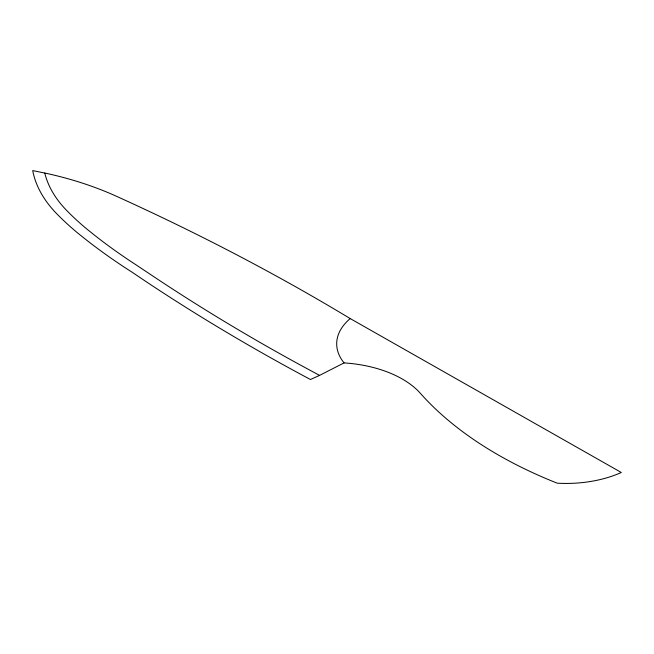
<?xml version="1.0" encoding="UTF-8"?>
<svg xmlns="http://www.w3.org/2000/svg" width="654" height="654" viewBox="0 0 654 654"><rect width="100%" height="100%" fill="white"/><g stroke="black" fill="none" stroke-linecap="round" stroke-linejoin="round"><path stroke-width="0.98" d="M319.528 375.404L344.069 362.905A97.904 56.522 0 0 1 420.375 393.324A421.871 243.566 0 0 0 557.249 483.183A89.729 51.805 0 0 0 621.3 472.49L350.201 318.572A2213.43 1277.916 0 0 0 116.739 196.404A267.69 154.548 0 0 0 47.734 173.653L32.7 170.58A196.413 113.395 0 0 0 56.939 213.964A411.595 237.631 0 0 0 77.221 232.611L84.047 238.105A698.57 403.314 0 0 0 132.231 272.285L145.114 280.975A2131.877 1230.828 0 0 0 310.454 379.508L319.528 375.404L318.269 374.677A2120.791 1224.427 0 0 1 153.764 276.65L136.13 264.903A687.125 396.708 0 0 1 93.301 234.222L86.622 228.843A399.586 230.698 0 0 1 66.945 210.752A185.098 106.864 0 0 1 45.33 175.215L44.824 173.032M344.069 362.905A77.597 44.799 0 0 1 350.201 318.572"/></g></svg>
